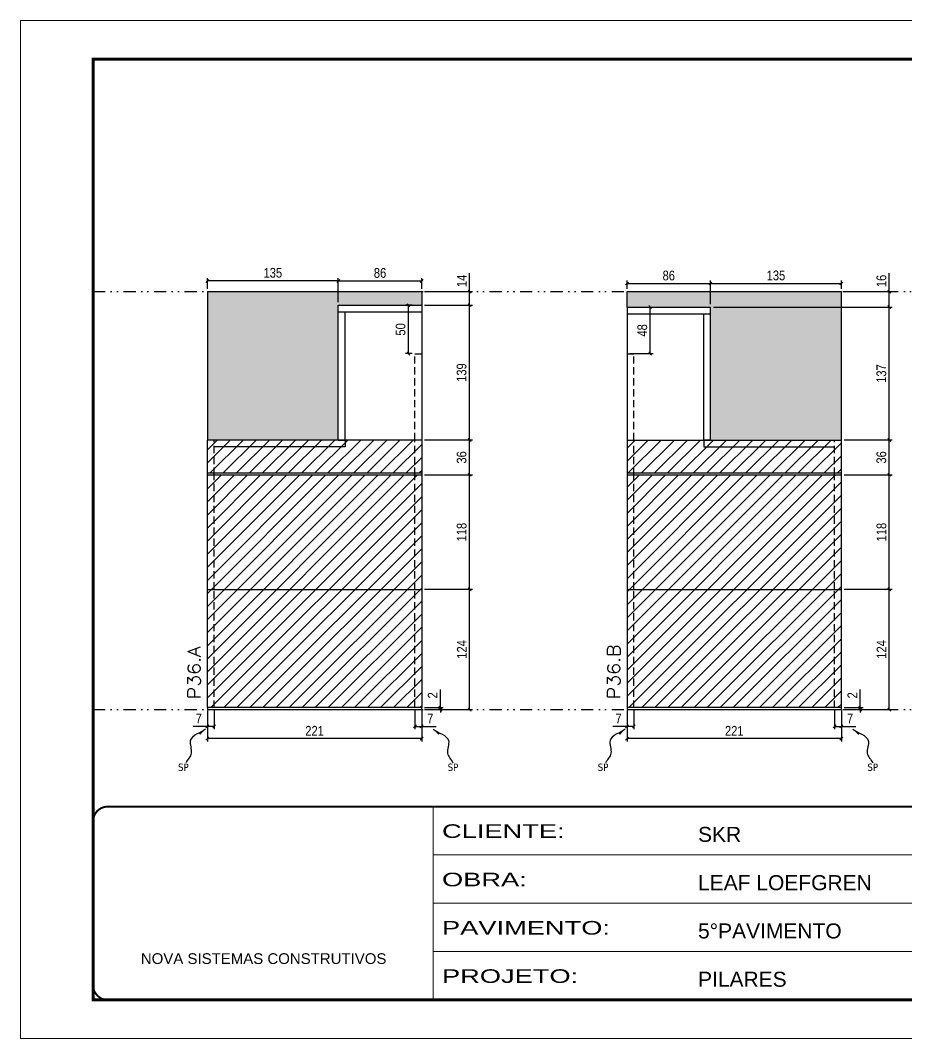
# Model space of a CAD drawing. Extents: x 14400 to 27878, y -21631 to 6985.
# Drawn here: x 15998 to 16912, y -5551 to -4501 of the extents above; entities that cross this region are included whole.
import ezdxf

# ---------------------------------------------------------------- set-up
doc = ezdxf.new("R2010")
doc.units = 0
for name, pattern in [('CONTINUO', [0]), ('DASHED', [0.75, 0.5, -0.25]), ('DIVIDE2', [0.625, 0.25, -0.125, 0, -0.125, 0, -0.125]), ('HIDDEN', [0.375, 0.25, -0.125])]:
    doc.linetypes.add(name, pattern=pattern)
for name, color, linetype in [('COTA', 241, 'Continuous'), ('Nível', 160, 'Continuous'), ('Painéis', 200, 'Continuous'), ('SARR_2.2x7', 40, 'Continuous'), ('Sarrafo de Pressão', 42, 'HIDDEN'), ('texto', 7, 'Continuous')]:
    doc.layers.add(name, color=color, linetype=linetype)
for name, color, linetype, lineweight in [('Folhas', 255, 'Continuous', 9), ('Hachura', 251, 'Continuous', 9), ('SARRAFO DE PRESSAO', 251, 'DASHED', 9), ('Texto Seção', 7, 'Continuous', 15)]:
    doc.layers.add(name, color=color, linetype=linetype, lineweight=lineweight)
doc.styles.add('ARIAL', font='arial.ttf')
doc.styles.add('COTA TECNICA', font='techl___.ttf', dxfattribs={"height": 10})
doc.styles.add('COTA TECNICA-50', font='techl___.ttf', dxfattribs={"height": 10})
doc.styles.add('REGUA-120', font='ROMANS.shx', dxfattribs={"height": 15})
doc.styles.get("Standard").update_dxf_attribs({"font": 'arial.ttf'})
doc.styles.add('Tecnologia', font='')
doc.styles.get('Tecnologia').set_extended_font_data('Forgotten Futurist')
doc.dimstyles.new('COTA PAINEL-50', dxfattribs={"dimtxt": 10, "dimasz": 3, "dimexe": 3, "dimexo": 3, "dimgap": 3, "dimtad": 1, "dimdec": 1, "dimzin": 12, "dimdsep": 46, "dimtxsty": 'COTA TECNICA-50', "dimblk1": 'OBLIQUE', "dimblk2": 'OBLIQUE', "dimsah": 1, "dimcen": 0.9, "dimclrd": 4, "dimclre": 4, "dimclrt": 240, "dimadec": 1, "dimazin": 3, "dimtfac": 1, "dimtdec": 1, "dimtmove": 0, "dimatfit": 3, "dimfxl": 1, "dimtolj": 1, "dimtzin": 12, "dimarcsym": 0})
doc.dimstyles.new('PAINEL', dxfattribs={"dimtxt": 10, "dimasz": 3, "dimexe": 3, "dimexo": 3, "dimgap": 3, "dimtad": 1, "dimdec": 1, "dimzin": 12, "dimdsep": 46, "dimtxsty": 'COTA TECNICA', "dimblk1": 'OBLIQUE', "dimblk2": 'OBLIQUE', "dimsah": 1, "dimcen": 0.9, "dimclrd": 4, "dimclre": 4, "dimclrt": 240, "dimadec": 1, "dimazin": 3, "dimtfac": 1, "dimtdec": 1, "dimtmove": 0, "dimatfit": 3, "dimfxl": 1, "dimtolj": 1, "dimtzin": 12, "dimarcsym": 0})
doc.dimstyles.get("Standard").update_dxf_attribs({"dimtxt": 0.18, "dimasz": 0.18, "dimexe": 0.18, "dimexo": 0.0625, "dimgap": 0.09, "dimtad": 0, "dimtih": 1, "dimtoh": 1, "dimdec": 4, "dimzin": 0, "dimdsep": 46, "dimtxsty": 'Standard', "dimcen": 0.09, "dimadec": 0, "dimazin": 0, "dimtfac": 1, "dimtdec": 4, "dimtofl": 0, "dimtmove": 0, "dimatfit": 3, "dimfxl": 1, "dimtolj": 1, "dimtzin": 0, "dimarcsym": 0})

# ---------------------------------------------------------------- blocks, each defined once
blk = doc.blocks.new('9999999999')
at = {"color": 30, "linetype": 'CONTINUO'}
for p, q in [((98564.6, 34230.2), (98564.6, 34429.4)), ((98564.6, 34379.6), (99584, 34379.6)), ((98564.6, 34329.8), (99488, 34329.8)), ((98564.6, 34280), (99488, 34280))]:
    blk.add_line(p, q, dxfattribs=at)
at = {"color": 30, "linetype": 'CONTINUO', "const_width": 2}
blk.add_lwpolyline([(99584, 34230.2), (99584, 34414.4, 0.414214), (99569, 34429.4), (98229, 34429.4, 0.414214), (98214, 34414.4), (98214, 34245.2, 0.414214), (98229, 34230.2), (99584, 34230.2)], format="xyb", dxfattribs=at)
at = {"layer": 'Folhas'}
blk.add_lwpolyline([(98139, 34190.2), (99624, 34190.2), (99624, 35240.2), (98139, 35240.2)], close=True, dxfattribs=at)
at = {"layer": 'Folhas', "color": 30, "const_width": 3}
blk.add_lwpolyline([(98214, 34230.2), (99584, 34230.2), (99584, 35200.2), (98214, 35200.2)], close=True, dxfattribs=at)
at = {"color": 7, "linetype": 'Continuous', "ltscale": 5, "style": 'ARIAL'}
for s, height, p in [('SKR', 15.48, (98837.7, 34393.1)), ('LEAF LOEFGREN', 15.483, (98837.7, 34343.3)), ('5°PAVIMENTO', 15.483, (98837.7, 34293.5)), ('NOVA SISTEMAS CONSTRUTIVOS', 11.059, (98263.2, 34267.2)), ('PILARES', 15.48, (98837.7, 34243.7))]:
    blk.add_text(s, height=height, dxfattribs=at).set_placement(p)
at = {"layer": 'Folhas', "color": 7, "style": 'Tecnologia', "width": 1.5}
for s, p in [('CLIENTE:', (98573.7, 34397.2)), ('OBRA:', (98573.7, 34347.3)), ('PAVIMENTO:', (98573.7, 34297.5)), ('PROJETO:', (98573.7, 34247.7))]:
    blk.add_text(s, height=14, dxfattribs=at).set_placement(p)
blk = doc.blocks.new('_Oblique')
at = {"color": 0, "linetype": 'ByBlock', "lineweight": -2}
blk.add_line((-0.5, -0.5), (0.5, 0.5), dxfattribs=at)
blk = doc.blocks.new('*D1795')
at = {"layer": 'COTA', "color": 4, "lineweight": -2, "transparency": 16777216}
for p, q in [((16191.3, -5212.7), (16191.3, -5244.6)), ((16412.3, -5212.7), (16412.3, -5244.6)), ((16412.3, -5241.6), (16191.3, -5241.6))]:
    blk.add_line(p, q, dxfattribs=at)
at = {"layer": 'Defpoints', "color": 0, "transparency": 16777216}
for p in [(16191.3, -5209.7), (16412.3, -5209.7), (16191.3, -5241.6)]:
    blk.add_point(p, dxfattribs=at)
at = {"layer": 'COTA', "color": 4, "lineweight": -2, "transparency": 16777216, "xscale": 3, "yscale": 3, "zscale": 3, "rotation": 180}
blk.add_blockref('_Oblique', (16191.3, -5241.6), dxfattribs=at)
at = {"layer": 'COTA', "color": 4, "lineweight": -2, "transparency": 16777216, "xscale": 3, "yscale": 3, "zscale": 3}
blk.add_blockref('_Oblique', (16412.3, -5241.6), dxfattribs=at)
at = {"layer": 'COTA', "color": 240, "transparency": 16777216, "insert": (16301.8, -5233.6), "char_height": 10, "attachment_point": 5, "style": 'COTA TECNICA'}
blk.add_mtext('\\A1;221', dxfattribs=at)
blk = doc.blocks.new('*D1796')
at = {"layer": 'COTA', "color": 4, "lineweight": -2, "transparency": 16777216}
for p, q in [((16405.3, -5212.7), (16405.3, -5232)), ((16412.3, -5214.7), (16412.3, -5232)), ((16405.3, -5229), (16412.3, -5229)), ((16412.3, -5229), (16427, -5229))]:
    blk.add_line(p, q, dxfattribs=at)
at = {"layer": 'Defpoints', "color": 0, "transparency": 16777216}
for p in [(16405.3, -5209.7), (16412.3, -5211.7), (16412.3, -5229)]:
    blk.add_point(p, dxfattribs=at)
at = {"layer": 'COTA', "color": 4, "lineweight": -2, "transparency": 16777216, "xscale": 3, "yscale": 3, "zscale": 3, "rotation": 180}
blk.add_blockref('_Oblique', (16405.3, -5229), dxfattribs=at)
at = {"layer": 'COTA', "color": 4, "lineweight": -2, "transparency": 16777216, "xscale": 3, "yscale": 3, "zscale": 3}
blk.add_blockref('_Oblique', (16412.3, -5229), dxfattribs=at)
at = {"layer": 'COTA', "color": 240, "transparency": 16777216, "insert": (16421.1, -5220.9), "char_height": 10, "attachment_point": 5, "style": 'COTA TECNICA-50'}
blk.add_mtext('\\A1;7', dxfattribs=at)
blk = doc.blocks.new('*D1797')
at = {"layer": 'COTA', "color": 4, "lineweight": -2, "transparency": 16777216}
for p, q in [((16191.3, -5214.7), (16191.3, -5232)), ((16198.3, -5212.7), (16198.3, -5232)), ((16191.3, -5229), (16176.5, -5229)), ((16198.3, -5229), (16191.3, -5229))]:
    blk.add_line(p, q, dxfattribs=at)
at = {"layer": 'Defpoints', "color": 0, "transparency": 16777216}
for p in [(16191.3, -5211.7), (16198.3, -5209.7), (16191.3, -5229)]:
    blk.add_point(p, dxfattribs=at)
at = {"layer": 'COTA', "color": 4, "lineweight": -2, "transparency": 16777216, "xscale": 3, "yscale": 3, "zscale": 3, "rotation": 180}
blk.add_blockref('_Oblique', (16191.3, -5229), dxfattribs=at)
at = {"layer": 'COTA', "color": 4, "lineweight": -2, "transparency": 16777216, "xscale": 3, "yscale": 3, "zscale": 3}
blk.add_blockref('_Oblique', (16198.3, -5229), dxfattribs=at)
at = {"layer": 'COTA', "color": 240, "transparency": 16777216, "insert": (16182.4, -5220.9), "char_height": 10, "attachment_point": 5, "style": 'COTA TECNICA-50'}
blk.add_mtext('\\A1;7', dxfattribs=at)
blk = doc.blocks.new('*D1798')
at = {"layer": 'COTA', "color": 4, "lineweight": -2, "transparency": 16777216}
for p, q in [((16431.5, -5209.7), (16431.5, -5190.9)), ((16415.3, -5209.7), (16434.5, -5209.7)), ((16415.3, -5211.7), (16434.5, -5211.7)), ((16431.5, -5211.7), (16431.5, -5209.7)), ((16431.5, -5211.7), (16431.5, -5214.7))]:
    blk.add_line(p, q, dxfattribs=at)
at = {"layer": 'Defpoints', "color": 0, "transparency": 16777216}
for p in [(16412.3, -5209.7), (16412.3, -5211.7), (16431.5, -5211.7)]:
    blk.add_point(p, dxfattribs=at)
at = {"layer": 'COTA', "color": 4, "lineweight": -2, "transparency": 16777216, "xscale": 3, "yscale": 3, "zscale": 3}
for p, rotation in [((16431.5, -5209.7), 270), ((16431.5, -5211.7), 90)]:
    blk.add_blockref('_Oblique', p, dxfattribs=dict(at, rotation=rotation))
at = {"layer": 'COTA', "color": 240, "transparency": 16777216, "insert": (16423.5, -5197), "char_height": 10, "attachment_point": 5, "rotation": 90, "style": 'COTA TECNICA-50'}
blk.add_mtext('\\A1;2', dxfattribs=at)
blk = doc.blocks.new('*D1799')
at = {"layer": 'COTA', "color": 4, "linetype": 'ByBlock', "lineweight": -2, "transparency": 16777216}
for p, q in [((16415.3, -5087.7), (16464.6, -5087.7)), ((16461.6, -5211.7), (16461.6, -5087.7)), ((16415.3, -5211.7), (16464.6, -5211.7))]:
    blk.add_line(p, q, dxfattribs=at)
at = {"layer": 'Defpoints', "color": 0, "linetype": 'ByBlock', "transparency": 16777216}
for p in [(16412.3, -5087.7), (16461.6, -5087.7), (16412.3, -5211.7)]:
    blk.add_point(p, dxfattribs=at)
at = {"layer": 'COTA', "color": 4, "linetype": 'ByBlock', "lineweight": -2, "transparency": 16777216, "xscale": 3, "yscale": 3, "zscale": 3}
for p, rotation in [((16461.6, -5087.7), 90), ((16461.6, -5211.7), 270)]:
    blk.add_blockref('_Oblique', p, dxfattribs=dict(at, rotation=rotation))
at = {"layer": 'COTA', "color": 240, "linetype": 'ByBlock', "transparency": 16777216, "insert": (16453.6, -5149.7), "char_height": 10, "attachment_point": 5, "rotation": 90, "style": 'COTA TECNICA'}
blk.add_mtext('\\A1;124', dxfattribs=at)
blk = doc.blocks.new('*D1800')
at = {"layer": 'COTA', "color": 4, "lineweight": -2, "transparency": 16777216}
for p, q in [((16415.3, -4969.7), (16464.6, -4969.7)), ((16461.6, -5087.7), (16461.6, -4969.7)), ((16415.3, -5087.7), (16464.6, -5087.7))]:
    blk.add_line(p, q, dxfattribs=at)
at = {"layer": 'Defpoints', "color": 0, "transparency": 16777216}
for p in [(16412.3, -4969.7), (16461.6, -4969.7), (16412.3, -5087.7)]:
    blk.add_point(p, dxfattribs=at)
at = {"layer": 'COTA', "color": 4, "lineweight": -2, "transparency": 16777216, "xscale": 3, "yscale": 3, "zscale": 3}
for p, rotation in [((16461.6, -4969.7), 90), ((16461.6, -5087.7), 270)]:
    blk.add_blockref('_Oblique', p, dxfattribs=dict(at, rotation=rotation))
at = {"layer": 'COTA', "color": 240, "transparency": 16777216, "insert": (16453.5, -5028.7), "char_height": 10, "attachment_point": 5, "rotation": 90, "style": 'COTA TECNICA'}
blk.add_mtext('\\A1;118', dxfattribs=at)
blk = doc.blocks.new('*D1801')
at = {"layer": 'COTA', "color": 4, "lineweight": -2, "transparency": 16777216}
for p, q in [((16415.3, -4933.7), (16464.6, -4933.7)), ((16461.6, -4969.7), (16461.6, -4933.7)), ((16415.3, -4969.7), (16464.6, -4969.7))]:
    blk.add_line(p, q, dxfattribs=at)
at = {"layer": 'Defpoints', "color": 0, "transparency": 16777216}
for p in [(16412.3, -4933.7), (16461.6, -4933.7), (16412.3, -4969.7)]:
    blk.add_point(p, dxfattribs=at)
at = {"layer": 'COTA', "color": 4, "lineweight": -2, "transparency": 16777216, "xscale": 3, "yscale": 3, "zscale": 3}
for p, rotation in [((16461.6, -4933.7), 90), ((16461.6, -4969.7), 270)]:
    blk.add_blockref('_Oblique', p, dxfattribs=dict(at, rotation=rotation))
at = {"layer": 'COTA', "color": 240, "transparency": 16777216, "insert": (16453.4, -4951.7), "char_height": 10, "attachment_point": 5, "rotation": 90, "style": 'COTA TECNICA'}
blk.add_mtext('\\A1;36', dxfattribs=at)
blk = doc.blocks.new('*D1802')
at = {"layer": 'COTA', "color": 4, "lineweight": -2, "transparency": 16777216}
for p, q in [((16461.6, -4780.7), (16461.6, -4761.6)), ((16415.3, -4780.7), (16464.6, -4780.7)), ((16461.6, -4794.7), (16461.6, -4780.7)), ((16415.3, -4794.7), (16464.6, -4794.7))]:
    blk.add_line(p, q, dxfattribs=at)
at = {"layer": 'Defpoints', "color": 0, "transparency": 16777216}
for p in [(16412.3, -4780.7), (16461.6, -4780.7), (16412.3, -4794.7)]:
    blk.add_point(p, dxfattribs=at)
at = {"layer": 'COTA', "color": 4, "lineweight": -2, "transparency": 16777216, "xscale": 3, "yscale": 3, "zscale": 3}
for p, rotation in [((16461.6, -4780.7), 90), ((16461.6, -4794.7), 270)]:
    blk.add_blockref('_Oblique', p, dxfattribs=dict(at, rotation=rotation))
at = {"layer": 'COTA', "color": 240, "transparency": 16777216, "insert": (16453.6, -4769.7), "char_height": 10, "attachment_point": 5, "rotation": 90, "style": 'COTA TECNICA'}
blk.add_mtext('\\A1;14', dxfattribs=at)
blk = doc.blocks.new('*D2057')
at = {"layer": 'COTA', "color": 4, "lineweight": -2, "transparency": 16777216}
for p, q in [((16191.3, -4777.7), (16191.3, -4766.7)), ((16326.3, -4791.7), (16326.3, -4766.7)), ((16326.3, -4769.7), (16191.3, -4769.7))]:
    blk.add_line(p, q, dxfattribs=at)
at = {"layer": 'Defpoints', "color": 0, "transparency": 16777216}
for p in [(16191.3, -4769.7), (16191.3, -4780.7), (16326.3, -4794.7)]:
    blk.add_point(p, dxfattribs=at)
at = {"layer": 'COTA', "color": 4, "lineweight": -2, "transparency": 16777216, "xscale": 3, "yscale": 3, "zscale": 3, "rotation": 180}
blk.add_blockref('_Oblique', (16191.3, -4769.7), dxfattribs=at)
at = {"layer": 'COTA', "color": 4, "lineweight": -2, "transparency": 16777216, "xscale": 3, "yscale": 3, "zscale": 3}
blk.add_blockref('_Oblique', (16326.3, -4769.7), dxfattribs=at)
at = {"layer": 'COTA', "color": 240, "transparency": 16777216, "insert": (16258.8, -4761.4), "char_height": 10, "attachment_point": 5, "style": 'COTA TECNICA'}
blk.add_mtext('\\A1;135', dxfattribs=at)
blk = doc.blocks.new('*D4079')
at = {"layer": 'COTA', "color": 4, "lineweight": -2, "transparency": 16777216}
for p, q in [((16402.3, -4794.7), (16395.6, -4794.7)), ((16398.6, -4844.7), (16398.6, -4794.7)), ((16402.3, -4844.7), (16395.6, -4844.7))]:
    blk.add_line(p, q, dxfattribs=at)
at = {"layer": 'Defpoints', "color": 0, "transparency": 16777216}
for p in [(16398.6, -4794.7), (16405.3, -4794.7), (16405.3, -4844.7)]:
    blk.add_point(p, dxfattribs=at)
at = {"layer": 'COTA', "color": 4, "lineweight": -2, "transparency": 16777216, "xscale": 3, "yscale": 3, "zscale": 3}
for p, rotation in [((16398.6, -4794.7), 90), ((16398.6, -4844.7), 270)]:
    blk.add_blockref('_Oblique', p, dxfattribs=dict(at, rotation=rotation))
at = {"layer": 'COTA', "color": 240, "transparency": 16777216, "insert": (16390.5, -4819.7), "char_height": 10, "attachment_point": 5, "rotation": 90, "style": 'COTA TECNICA'}
blk.add_mtext('\\A1;50', dxfattribs=at)
blk = doc.blocks.new('*D4080')
at = {"layer": 'COTA', "color": 4, "lineweight": -2, "transparency": 16777216}
for p, q in [((16415.3, -4794.7), (16464.6, -4794.7)), ((16461.6, -4933.7), (16461.6, -4794.7)), ((16415.3, -4933.7), (16464.6, -4933.7))]:
    blk.add_line(p, q, dxfattribs=at)
at = {"layer": 'Defpoints', "color": 0, "transparency": 16777216}
for p in [(16412.3, -4794.7), (16461.6, -4794.7), (16412.3, -4933.7)]:
    blk.add_point(p, dxfattribs=at)
at = {"layer": 'COTA', "color": 4, "lineweight": -2, "transparency": 16777216, "xscale": 3, "yscale": 3, "zscale": 3}
for p, rotation in [((16461.6, -4794.7), 90), ((16461.6, -4933.7), 270)]:
    blk.add_blockref('_Oblique', p, dxfattribs=dict(at, rotation=rotation))
at = {"layer": 'COTA', "color": 240, "transparency": 16777216, "insert": (16453.4, -4864.2), "char_height": 10, "attachment_point": 5, "rotation": 90, "style": 'COTA TECNICA'}
blk.add_mtext('\\A1;139', dxfattribs=at)
blk = doc.blocks.new('*D4081')
at = {"layer": 'COTA', "color": 4, "lineweight": -2, "transparency": 16777216}
for p, q in [((16326.3, -4791.7), (16326.3, -4766.7)), ((16412.3, -4777.7), (16412.3, -4766.7)), ((16326.3, -4769.7), (16412.3, -4769.7))]:
    blk.add_line(p, q, dxfattribs=at)
at = {"layer": 'Defpoints', "color": 0, "transparency": 16777216}
for p in [(16412.3, -4769.7), (16412.3, -4780.7), (16326.3, -4794.7)]:
    blk.add_point(p, dxfattribs=at)
at = {"layer": 'COTA', "color": 4, "lineweight": -2, "transparency": 16777216, "xscale": 3, "yscale": 3, "zscale": 3, "rotation": 180}
blk.add_blockref('_Oblique', (16326.3, -4769.7), dxfattribs=at)
at = {"layer": 'COTA', "color": 4, "lineweight": -2, "transparency": 16777216, "xscale": 3, "yscale": 3, "zscale": 3}
blk.add_blockref('_Oblique', (16412.3, -4769.7), dxfattribs=at)
at = {"layer": 'COTA', "color": 240, "transparency": 16777216, "insert": (16369.3, -4761.5), "char_height": 10, "attachment_point": 5, "style": 'COTA TECNICA'}
blk.add_mtext('\\A1;86', dxfattribs=at)
blk = doc.blocks.new('*D4082')
at = {"layer": 'COTA', "color": 4, "lineweight": -2, "transparency": 16777216}
for p, q in [((16624, -5212.7), (16624, -5244.6)), ((16845, -5212.7), (16845, -5244.6)), ((16845, -5241.6), (16624, -5241.6))]:
    blk.add_line(p, q, dxfattribs=at)
at = {"layer": 'Defpoints', "color": 0, "transparency": 16777216}
for p in [(16624, -5209.7), (16845, -5209.7), (16624, -5241.6)]:
    blk.add_point(p, dxfattribs=at)
at = {"layer": 'COTA', "color": 4, "lineweight": -2, "transparency": 16777216, "xscale": 3, "yscale": 3, "zscale": 3, "rotation": 180}
blk.add_blockref('_Oblique', (16624, -5241.6), dxfattribs=at)
at = {"layer": 'COTA', "color": 4, "lineweight": -2, "transparency": 16777216, "xscale": 3, "yscale": 3, "zscale": 3}
blk.add_blockref('_Oblique', (16845, -5241.6), dxfattribs=at)
at = {"layer": 'COTA', "color": 240, "transparency": 16777216, "insert": (16734.5, -5233.6), "char_height": 10, "attachment_point": 5, "style": 'COTA TECNICA'}
blk.add_mtext('\\A1;221', dxfattribs=at)
blk = doc.blocks.new('*D4083')
at = {"layer": 'COTA', "color": 4, "lineweight": -2, "transparency": 16777216}
for p, q in [((16838, -5212.7), (16838, -5232)), ((16845, -5214.7), (16845, -5232)), ((16838, -5229), (16845, -5229)), ((16845, -5229), (16859.8, -5229))]:
    blk.add_line(p, q, dxfattribs=at)
at = {"layer": 'Defpoints', "color": 0, "transparency": 16777216}
for p in [(16838, -5209.7), (16845, -5211.7), (16845, -5229)]:
    blk.add_point(p, dxfattribs=at)
at = {"layer": 'COTA', "color": 4, "lineweight": -2, "transparency": 16777216, "xscale": 3, "yscale": 3, "zscale": 3, "rotation": 180}
blk.add_blockref('_Oblique', (16838, -5229), dxfattribs=at)
at = {"layer": 'COTA', "color": 4, "lineweight": -2, "transparency": 16777216, "xscale": 3, "yscale": 3, "zscale": 3}
blk.add_blockref('_Oblique', (16845, -5229), dxfattribs=at)
at = {"layer": 'COTA', "color": 240, "transparency": 16777216, "insert": (16853.9, -5220.9), "char_height": 10, "attachment_point": 5, "style": 'COTA TECNICA-50'}
blk.add_mtext('\\A1;7', dxfattribs=at)
blk = doc.blocks.new('*D4084')
at = {"layer": 'COTA', "color": 4, "lineweight": -2, "transparency": 16777216}
for p, q in [((16624, -5214.7), (16624, -5232)), ((16631, -5212.7), (16631, -5232)), ((16624, -5229), (16609.3, -5229)), ((16631, -5229), (16624, -5229))]:
    blk.add_line(p, q, dxfattribs=at)
at = {"layer": 'Defpoints', "color": 0, "transparency": 16777216}
for p in [(16624, -5211.7), (16631, -5209.7), (16624, -5229)]:
    blk.add_point(p, dxfattribs=at)
at = {"layer": 'COTA', "color": 4, "lineweight": -2, "transparency": 16777216, "xscale": 3, "yscale": 3, "zscale": 3, "rotation": 180}
blk.add_blockref('_Oblique', (16624, -5229), dxfattribs=at)
at = {"layer": 'COTA', "color": 4, "lineweight": -2, "transparency": 16777216, "xscale": 3, "yscale": 3, "zscale": 3}
blk.add_blockref('_Oblique', (16631, -5229), dxfattribs=at)
at = {"layer": 'COTA', "color": 240, "transparency": 16777216, "insert": (16615.2, -5220.9), "char_height": 10, "attachment_point": 5, "style": 'COTA TECNICA-50'}
blk.add_mtext('\\A1;7', dxfattribs=at)
blk = doc.blocks.new('*D4085')
at = {"layer": 'COTA', "color": 4, "lineweight": -2, "transparency": 16777216}
for p, q in [((16864.3, -5209.7), (16864.3, -5190.9)), ((16848, -5209.7), (16867.3, -5209.7)), ((16848, -5211.7), (16867.3, -5211.7)), ((16864.3, -5211.7), (16864.3, -5209.7)), ((16864.3, -5211.7), (16864.3, -5214.7))]:
    blk.add_line(p, q, dxfattribs=at)
at = {"layer": 'Defpoints', "color": 0, "transparency": 16777216}
for p in [(16845, -5209.7), (16845, -5211.7), (16864.3, -5211.7)]:
    blk.add_point(p, dxfattribs=at)
at = {"layer": 'COTA', "color": 4, "lineweight": -2, "transparency": 16777216, "xscale": 3, "yscale": 3, "zscale": 3}
for p, rotation in [((16864.3, -5209.7), 270), ((16864.3, -5211.7), 90)]:
    blk.add_blockref('_Oblique', p, dxfattribs=dict(at, rotation=rotation))
at = {"layer": 'COTA', "color": 240, "transparency": 16777216, "insert": (16856.3, -5197), "char_height": 10, "attachment_point": 5, "rotation": 90, "style": 'COTA TECNICA-50'}
blk.add_mtext('\\A1;2', dxfattribs=at)
blk = doc.blocks.new('*D4086')
at = {"layer": 'COTA', "color": 4, "linetype": 'ByBlock', "lineweight": -2, "transparency": 16777216}
for p, q in [((16848, -5087.7), (16897.4, -5087.7)), ((16894.4, -5211.7), (16894.4, -5087.7)), ((16848, -5211.7), (16897.4, -5211.7))]:
    blk.add_line(p, q, dxfattribs=at)
at = {"layer": 'Defpoints', "color": 0, "linetype": 'ByBlock', "transparency": 16777216}
for p in [(16845, -5087.7), (16894.4, -5087.7), (16845, -5211.7)]:
    blk.add_point(p, dxfattribs=at)
at = {"layer": 'COTA', "color": 4, "linetype": 'ByBlock', "lineweight": -2, "transparency": 16777216, "xscale": 3, "yscale": 3, "zscale": 3}
for p, rotation in [((16894.4, -5087.7), 90), ((16894.4, -5211.7), 270)]:
    blk.add_blockref('_Oblique', p, dxfattribs=dict(at, rotation=rotation))
at = {"layer": 'COTA', "color": 240, "linetype": 'ByBlock', "transparency": 16777216, "insert": (16886.3, -5149.7), "char_height": 10, "attachment_point": 5, "rotation": 90, "style": 'COTA TECNICA'}
blk.add_mtext('\\A1;124', dxfattribs=at)
blk = doc.blocks.new('*D4087')
at = {"layer": 'COTA', "color": 4, "lineweight": -2, "transparency": 16777216}
for p, q in [((16848, -4969.7), (16897.4, -4969.7)), ((16894.4, -5087.7), (16894.4, -4969.7)), ((16848, -5087.7), (16897.4, -5087.7))]:
    blk.add_line(p, q, dxfattribs=at)
at = {"layer": 'Defpoints', "color": 0, "transparency": 16777216}
for p in [(16845, -4969.7), (16894.4, -4969.7), (16845, -5087.7)]:
    blk.add_point(p, dxfattribs=at)
at = {"layer": 'COTA', "color": 4, "lineweight": -2, "transparency": 16777216, "xscale": 3, "yscale": 3, "zscale": 3}
for p, rotation in [((16894.4, -4969.7), 90), ((16894.4, -5087.7), 270)]:
    blk.add_blockref('_Oblique', p, dxfattribs=dict(at, rotation=rotation))
at = {"layer": 'COTA', "color": 240, "transparency": 16777216, "insert": (16886.3, -5028.7), "char_height": 10, "attachment_point": 5, "rotation": 90, "style": 'COTA TECNICA'}
blk.add_mtext('\\A1;118', dxfattribs=at)
blk = doc.blocks.new('*D4089')
at = {"layer": 'COTA', "color": 4, "lineweight": -2, "transparency": 16777216}
for p, q in [((16848, -4933.7), (16897.4, -4933.7)), ((16894.4, -4969.7), (16894.4, -4933.7)), ((16848, -4969.7), (16897.4, -4969.7))]:
    blk.add_line(p, q, dxfattribs=at)
at = {"layer": 'Defpoints', "color": 0, "transparency": 16777216}
for p in [(16845, -4933.7), (16894.4, -4933.7), (16845, -4969.7)]:
    blk.add_point(p, dxfattribs=at)
at = {"layer": 'COTA', "color": 4, "lineweight": -2, "transparency": 16777216, "xscale": 3, "yscale": 3, "zscale": 3}
for p, rotation in [((16894.4, -4933.7), 90), ((16894.4, -4969.7), 270)]:
    blk.add_blockref('_Oblique', p, dxfattribs=dict(at, rotation=rotation))
at = {"layer": 'COTA', "color": 240, "transparency": 16777216, "insert": (16886.2, -4951.7), "char_height": 10, "attachment_point": 5, "rotation": 90, "style": 'COTA TECNICA'}
blk.add_mtext('\\A1;36', dxfattribs=at)
blk = doc.blocks.new('*D4090')
at = {"layer": 'COTA', "color": 4, "lineweight": -2, "transparency": 16777216}
for p, q in [((16627, -4796.7), (16650.8, -4796.7)), ((16647.8, -4844.7), (16647.8, -4796.7)), ((16627, -4844.7), (16650.8, -4844.7))]:
    blk.add_line(p, q, dxfattribs=at)
at = {"layer": 'Defpoints', "color": 0, "transparency": 16777216}
for p in [(16624, -4796.7), (16647.8, -4796.7), (16624, -4844.7)]:
    blk.add_point(p, dxfattribs=at)
at = {"layer": 'COTA', "color": 4, "lineweight": -2, "transparency": 16777216, "xscale": 3, "yscale": 3, "zscale": 3}
for p, rotation in [((16647.8, -4796.7), 90), ((16647.8, -4844.7), 270)]:
    blk.add_blockref('_Oblique', p, dxfattribs=dict(at, rotation=rotation))
at = {"layer": 'COTA', "color": 240, "transparency": 16777216, "insert": (16639.7, -4820.7), "char_height": 10, "attachment_point": 5, "rotation": 90, "style": 'COTA TECNICA'}
blk.add_mtext('\\A1;48', dxfattribs=at)
blk = doc.blocks.new('*D4091')
at = {"layer": 'COTA', "color": 4, "lineweight": -2, "transparency": 16777216}
for p, q in [((16713, -4796.7), (16897.4, -4796.7)), ((16894.4, -4933.7), (16894.4, -4796.7)), ((16848, -4933.7), (16897.4, -4933.7))]:
    blk.add_line(p, q, dxfattribs=at)
at = {"layer": 'Defpoints', "color": 0, "transparency": 16777216}
for p in [(16710, -4796.7), (16894.4, -4796.7), (16845, -4933.7)]:
    blk.add_point(p, dxfattribs=at)
at = {"layer": 'COTA', "color": 4, "lineweight": -2, "transparency": 16777216, "xscale": 3, "yscale": 3, "zscale": 3}
for p, rotation in [((16894.4, -4796.7), 90), ((16894.4, -4933.7), 270)]:
    blk.add_blockref('_Oblique', p, dxfattribs=dict(at, rotation=rotation))
at = {"layer": 'COTA', "color": 240, "transparency": 16777216, "insert": (16886.2, -4865.2), "char_height": 10, "attachment_point": 5, "rotation": 90, "style": 'COTA TECNICA'}
blk.add_mtext('\\A1;137', dxfattribs=at)
blk = doc.blocks.new('*D4088')
at = {"layer": 'COTA', "color": 4, "lineweight": -2, "transparency": 16777216}
for p, q in [((16710, -4793.7), (16710, -4769.4)), ((16710, -4772.4), (16845, -4772.4)), ((16845, -4777.7), (16845, -4769.4))]:
    blk.add_line(p, q, dxfattribs=at)
at = {"layer": 'Defpoints', "color": 0, "transparency": 16777216}
for p in [(16845, -4772.4), (16845, -4780.7), (16710, -4796.7)]:
    blk.add_point(p, dxfattribs=at)
at = {"layer": 'COTA', "color": 4, "lineweight": -2, "transparency": 16777216, "xscale": 3, "yscale": 3, "zscale": 3, "rotation": 180}
blk.add_blockref('_Oblique', (16710, -4772.4), dxfattribs=at)
at = {"layer": 'COTA', "color": 4, "lineweight": -2, "transparency": 16777216, "xscale": 3, "yscale": 3, "zscale": 3}
blk.add_blockref('_Oblique', (16845, -4772.4), dxfattribs=at)
at = {"layer": 'COTA', "color": 240, "transparency": 16777216, "insert": (16777.5, -4764.1), "char_height": 10, "attachment_point": 5, "style": 'COTA TECNICA'}
blk.add_mtext('\\A1;135', dxfattribs=at)
blk = doc.blocks.new('*D4092')
at = {"layer": 'COTA', "color": 4, "lineweight": -2, "transparency": 16777216}
for p, q in [((16624, -4777.7), (16624, -4769.4)), ((16624, -4772.4), (16710, -4772.4)), ((16710, -4793.7), (16710, -4769.4))]:
    blk.add_line(p, q, dxfattribs=at)
at = {"layer": 'Defpoints', "color": 0, "transparency": 16777216}
for p in [(16710, -4772.4), (16624, -4780.7), (16710, -4796.7)]:
    blk.add_point(p, dxfattribs=at)
at = {"layer": 'COTA', "color": 4, "lineweight": -2, "transparency": 16777216, "xscale": 3, "yscale": 3, "zscale": 3, "rotation": 180}
blk.add_blockref('_Oblique', (16624, -4772.4), dxfattribs=at)
at = {"layer": 'COTA', "color": 4, "lineweight": -2, "transparency": 16777216, "xscale": 3, "yscale": 3, "zscale": 3}
blk.add_blockref('_Oblique', (16710, -4772.4), dxfattribs=at)
at = {"layer": 'COTA', "color": 240, "transparency": 16777216, "insert": (16667, -4764.2), "char_height": 10, "attachment_point": 5, "style": 'COTA TECNICA'}
blk.add_mtext('\\A1;86', dxfattribs=at)
blk = doc.blocks.new('*D4093')
at = {"layer": 'COTA', "color": 4, "lineweight": -2, "transparency": 16777216}
for p, q in [((16894.4, -4780.7), (16894.4, -4761.7)), ((16848, -4780.7), (16897.4, -4780.7)), ((16894.4, -4796.7), (16894.4, -4780.7)), ((16713, -4796.7), (16897.4, -4796.7))]:
    blk.add_line(p, q, dxfattribs=at)
at = {"layer": 'Defpoints', "color": 0, "transparency": 16777216}
for p in [(16845, -4780.7), (16894.4, -4780.7), (16710, -4796.7)]:
    blk.add_point(p, dxfattribs=at)
at = {"layer": 'COTA', "color": 4, "lineweight": -2, "transparency": 16777216, "xscale": 3, "yscale": 3, "zscale": 3}
for p, rotation in [((16894.4, -4780.7), 90), ((16894.4, -4796.7), 270)]:
    blk.add_blockref('_Oblique', p, dxfattribs=dict(at, rotation=rotation))
at = {"layer": 'COTA', "color": 240, "transparency": 16777216, "insert": (16886.3, -4769.7), "char_height": 10, "attachment_point": 5, "rotation": 90, "style": 'COTA TECNICA'}
blk.add_mtext('\\A1;16', dxfattribs=at)

msp = doc.modelspace()

# ---------------------------------------------------------------- hatches: boundary and pattern name
at = {"layer": 'COTA'}
h = msp.add_hatch(dxfattribs=at)
h.set_pattern_fill('AR-CONC', color=256, scale=0.03)
h.paths.add_polyline_path([(16191.27, -4933.74), (16326.27, -4933.74), (16326.27, -4794.74), (16412.27, -4794.74), (16412.27, -4780.74), (16191.27, -4780.74)])
h = msp.add_hatch(dxfattribs=at)
h.set_pattern_fill('AR-CONC', color=256, scale=0.03)
h.paths.add_polyline_path([(16845.02, -4780.74), (16624.02, -4780.74), (16624.02, -4796.74), (16710.02, -4796.74), (16710.02, -4933.74), (16845.02, -4933.74)])
at = {"layer": 'Hachura', "linetype": 'ByBlock'}
h = msp.add_hatch(dxfattribs=at)
h.set_pattern_fill('ANSI31', color=256, scale=3)
h.paths.add_polyline_path([(16412.27, -4933.74), (16191.27, -4933.74), (16191.27, -4967.74), (16412.27, -4967.74)])
h.paths.add_polyline_path([(16412.27, -4969.74), (16191.27, -4969.74), (16191.27, -5087.74), (16412.27, -5087.74)])
h.paths.add_polyline_path([(16412.27, -5087.74), (16191.27, -5087.74), (16191.27, -5209.74), (16412.27, -5209.74)])
h.paths.add_polyline_path([(16845.02, -5087.74), (16624.02, -5087.74), (16624.02, -5209.74), (16845.02, -5209.74)])
h.paths.add_polyline_path([(16845.02, -4969.74), (16624.02, -4969.74), (16624.02, -5087.74), (16845.02, -5087.74)])
h.paths.add_polyline_path([(16845.02, -4933.74), (16624.02, -4933.74), (16624.02, -4967.74), (16845.02, -4967.74)])
h.paths.add_polyline_path([(17093.25, -4969.74), (17068.25, -4969.74), (17068.25, -5209.74), (17093.25, -5209.74)])
h.paths.add_polyline_path([(17093.25, -4933.74), (17068.25, -4933.74), (17068.25, -4969.74), (17093.25, -4969.74)])
h.paths.add_polyline_path([(17306.76, -4969.74), (17281.76, -4969.74), (17281.76, -5209.74), (17306.76, -5209.74)])

# ---------------------------------------------------------------- linework, layer by layer
at = {"layer": 'COTA'}
for p, q in [((16191.27, -4780.74), (16412.27, -4780.74)), ((16191.27, -4780.74), (16191.27, -4933.74)), ((16412.27, -4780.74), (16412.27, -4794.74)), ((16624.02, -4780.74), (16845.02, -4780.74)), ((16624.02, -4796.74), (16624.02, -4780.74)), ((16845.02, -4933.74), (16845.02, -4780.74)), ((16405.27, -4844.74), (16412.27, -4844.74)), ((16326.27, -4933.74), (16333.27, -4933.74)), ((16333.27, -4933.74), (16333.27, -4940.74)), ((16710.02, -4933.74), (16703.02, -4933.74)), ((16703.02, -4933.74), (16703.02, -4940.74))]:
    msp.add_line(p, q, dxfattribs=at)
at = {"layer": 'Nível', "color": 4, "linetype": 'DIVIDE2', "ltscale": 50}
for p, q in [((16073.47, -4780.74), (17443.47, -4780.74)), ((16073.47, -5211.74), (17443.47, -5211.74))]:
    msp.add_line(p, q, dxfattribs=at)
at = {"layer": 'Painéis'}
for p, q in [((16326.27, -4794.74), (16412.27, -4794.74)), ((16326.27, -4933.74), (16326.27, -4794.74)), ((16412.27, -4794.74), (16412.27, -5209.74)), ((16624.02, -4796.74), (16624.02, -5209.74)), ((16624.02, -4796.74), (16710.02, -4796.74)), ((16710.02, -4933.74), (16710.02, -4796.74)), ((16191.27, -5209.74), (16191.27, -4933.74)), ((16412.27, -4933.74), (16191.27, -4933.74)), ((16624.02, -4933.74), (16845.02, -4933.74)), ((16845.02, -5209.74), (16845.02, -4933.74)), ((16191.27, -4967.74), (16412.27, -4967.74)), ((16191.27, -4969.74), (16412.27, -4969.74)), ((16624.02, -4967.74), (16845.02, -4967.74)), ((16624.02, -4969.74), (16845.02, -4969.74)), ((16191.27, -5087.74), (16412.27, -5087.74)), ((16624.02, -5087.74), (16845.02, -5087.74))]:
    msp.add_line(p, q, dxfattribs=at)
for points in [[(16412.27, -5209.74), (16191.27, -5209.74), (16191.27, -5211.74), (16412.27, -5211.74)], [(16845.02, -5209.74), (16624.02, -5209.74), (16624.02, -5211.74), (16845.02, -5211.74)]]:
    msp.add_lwpolyline(points, close=True, dxfattribs=at)
at = {"layer": 'SARR_2.2x7'}
for p, q in [((16326.27, -4801.74), (16412.27, -4801.74)), ((16333.27, -4933.74), (16333.27, -4801.74)), ((16624.02, -4803.74), (16710.02, -4803.74)), ((16703.02, -4933.74), (16703.02, -4803.74)), ((16333.27, -4940.74), (16198.27, -4940.74)), ((16703.02, -4940.74), (16838.02, -4940.74))]:
    msp.add_line(p, q, dxfattribs=at)
at = {"layer": 'Sarrafo de Pressão', "ltscale": 30}
for p, q in [((16405.27, -4933.74), (16405.27, -4844.74)), ((16624.02, -4844.74), (16631.02, -4844.74)), ((16631.02, -4933.74), (16631.02, -4844.74)), ((16198.27, -4969.74), (16198.27, -4933.74)), ((16405.27, -4969.74), (16405.27, -4933.74)), ((16631.02, -4969.74), (16631.02, -4933.74)), ((16838.02, -4969.74), (16838.02, -4933.74)), ((16198.27, -5087.74), (16198.27, -4969.74)), ((16405.27, -5087.74), (16405.27, -4969.74)), ((16631.02, -5087.74), (16631.02, -4969.74)), ((16838.02, -5087.74), (16838.02, -4969.74)), ((16198.27, -5209.74), (16198.27, -5087.74)), ((16405.27, -5209.74), (16405.27, -5087.74)), ((16631.02, -5209.74), (16631.02, -5087.74)), ((16838.02, -5209.74), (16838.02, -5087.74))]:
    msp.add_line(p, q, dxfattribs=at)

# ---------------------------------------------------------------- block references
at = {"layer": 'SARRAFO DE PRESSAO', "color": 6, "linetype": 'ByBlock'}
msp.add_blockref('9999999999', (-82140.51, -39741.23), dxfattribs=at)

# ---------------------------------------------------------------- texts
at = {"layer": 'texto', "color": 0, "char_height": 7.5, "attachment_point": 5}
for insert in [(16166.5, -5271.23), (16444.52, -5271.23), (16599.24, -5271.23), (16877.27, -5271.23)]:
    msp.add_mtext('{\\fTahoma|b0|i0|c0|p34;\\C4;SP}', dxfattribs=dict(at, insert=insert))
at = {"layer": 'Texto Seção', "style": 'REGUA-120', "width": 1.1}
for s, p in [('P36.A', (16184.03, -5200.98)), ('P36.B', (16616.77, -5200.98))]:
    msp.add_text(s, height=13, rotation=90, dxfattribs=at).set_placement(p)

# ---------------------------------------------------------------- dimensions: what is measured, and where the dimension line sits
at = {"layer": 'COTA'}
for base, p1, p2, dimstyle, picture, middle in [((16191.27, -4769.67), (16326.27, -4794.74), (16191.27, -4780.74), 'PAINEL', '*D2057', (16258.77, -4761.45)), ((16412.27, -4769.67), (16326.27, -4794.74), (16412.27, -4780.74), 'PAINEL', '*D4081', (16369.27, -4761.54)), ((16710.02, -4772.36), (16624.02, -4780.74), (16710.02, -4796.74), 'PAINEL', '*D4092', (16667.02, -4764.24)), ((16845.02, -4772.36), (16710.02, -4796.74), (16845.02, -4780.74), 'PAINEL', '*D4088', (16777.52, -4764.14)), ((16412.27, -5228.98), (16405.27, -5209.74), (16412.27, -5211.74), 'COTA PAINEL-50', '*D1796', (16421.14, -5220.91)), ((16845.02, -5228.98), (16838.02, -5209.74), (16845.02, -5211.74), 'COTA PAINEL-50', '*D4083', (16853.89, -5220.91))]:
    dim = msp.add_linear_dim(base=base, p1=p1, p2=p2, dimstyle=dimstyle, dxfattribs=at)
    dim.commit()
    dim.dimension.update_dxf_attribs({"geometry": picture, "text_midpoint": middle})
for base, p1, p2, angle, dimstyle, picture, middle in [((16461.64, -4780.74), (16412.27, -4794.74), (16412.27, -4780.74), 90, 'PAINEL', '*D1802', (16453.57, -4769.68)), ((16894.39, -4780.74), (16710.02, -4796.74), (16845.02, -4780.74), 90, 'PAINEL', '*D4093', (16886.29, -4769.73)), ((16398.64, -4794.74), (16405.27, -4844.74), (16405.27, -4794.74), 90, 'PAINEL', '*D4079', (16390.53, -4819.74)), ((16461.64, -4794.74), (16412.27, -4933.74), (16412.27, -4794.74), 90, 'PAINEL', '*D4080', (16453.39, -4864.24)), ((16647.81, -4796.74), (16624.02, -4844.74), (16624.02, -4796.74), 90, 'PAINEL', '*D4090', (16639.72, -4820.74)), ((16894.39, -4796.74), (16845.02, -4933.74), (16710.02, -4796.74), 90, 'PAINEL', '*D4091', (16886.17, -4865.24)), ((16461.64, -4933.74), (16412.27, -4969.74), (16412.27, -4933.74), 90, 'PAINEL', '*D1801', (16453.42, -4951.74)), ((16894.39, -4933.74), (16845.02, -4969.74), (16845.02, -4933.74), 90, 'PAINEL', '*D4089', (16886.17, -4951.74)), ((16461.64, -4969.74), (16412.27, -5087.74), (16412.27, -4969.74), 90, 'PAINEL', '*D1800', (16453.55, -5028.74)), ((16894.39, -4969.74), (16845.02, -5087.74), (16845.02, -4969.74), 90, 'PAINEL', '*D4087', (16886.29, -5028.74)), ((16191.27, -5228.98), (16198.27, -5209.74), (16191.27, -5211.74), 180, 'COTA PAINEL-50', '*D1797', (16182.41, -5220.91)), ((16624.02, -5228.98), (16631.02, -5209.74), (16624.02, -5211.74), 180, 'COTA PAINEL-50', '*D4084', (16615.16, -5220.91))]:
    dim = msp.add_linear_dim(base=base, p1=p1, p2=p2, angle=angle, dimstyle=dimstyle, dxfattribs=at)
    dim.commit()
    dim.dimension.update_dxf_attribs({"geometry": picture, "text_midpoint": middle})
at = {"layer": 'COTA', "linetype": 'ByBlock'}
for p1, p2, picture, middle in [((16412.27, -5211.74), (16412.27, -5087.74), '*D1799', (16453.57, -5149.74)), ((16845.02, -5211.74), (16845.02, -5087.74), '*D4086', (16886.32, -5149.74))]:
    dim = msp.add_aligned_dim(p1=p1, p2=p2, distance=-49.37, dimstyle='PAINEL', dxfattribs=at)
    dim.commit()
    dim.dimension.update_dxf_attribs({"geometry": picture, "text_midpoint": middle})
at = {"layer": 'COTA'}
for base, p1, p2, picture, middle in [((16431.53, -5211.74), (16412.27, -5209.74), (16412.27, -5211.74), '*D1798', (16431.53, -5196.99)), ((16864.28, -5211.74), (16845.02, -5209.74), (16845.02, -5211.74), '*D4085', (16864.28, -5196.99))]:
    dim = msp.add_linear_dim(base=base, p1=p1, p2=p2, angle=90, dimstyle='COTA PAINEL-50', dxfattribs=at)
    dim.commit()
    dim.dimension.update_dxf_attribs({"geometry": picture, "text_midpoint": middle, "dimtype": 160})
for base, p1, p2, picture, middle in [((16191.27, -5241.63), (16412.27, -5209.74), (16191.27, -5209.74), '*D1795', (16301.77, -5233.58)), ((16624.02, -5241.63), (16845.02, -5209.74), (16624.02, -5209.74), '*D4082', (16734.52, -5233.58))]:
    dim = msp.add_linear_dim(base=base, p1=p1, p2=p2, angle=180, dimstyle='PAINEL', override={"dimarcsym": 2}, dxfattribs=at)
    dim.commit()
    dim.dimension.update_dxf_attribs({"geometry": picture, "text_midpoint": middle})

# ---------------------------------------------------------------- leaders
at = {"layer": 'COTA', "path_type": 1}
for points in [[(16189.45, -5231.92), (16173.66, -5243.76), (16174.59, -5256.76), (16169.03, -5266.54)], [(16424.1, -5231.92), (16439.89, -5243.76), (16438.96, -5256.76), (16444.52, -5266.54)], [(16622.19, -5231.92), (16606.41, -5243.76), (16607.33, -5256.76), (16601.78, -5266.54)], [(16856.85, -5231.92), (16872.63, -5243.76), (16871.71, -5256.76), (16877.26, -5266.54)]]:
    msp.add_leader(points, dimstyle='Standard', override={"dimasz": 8}, dxfattribs=at)

doc.saveas('drawing.dxf')
